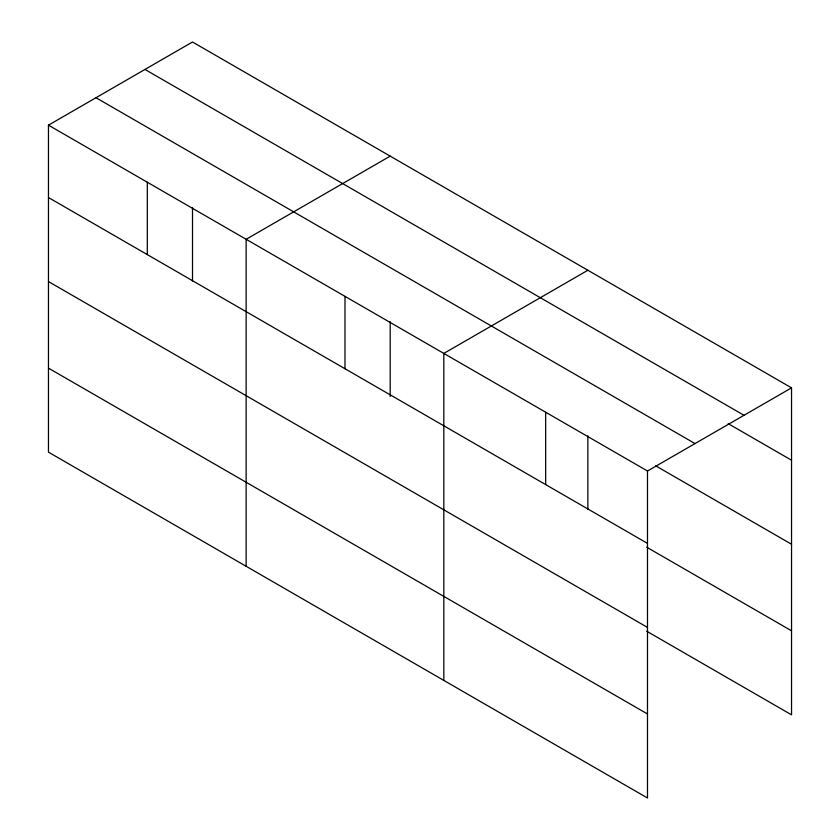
<?xml version="1.0" encoding="UTF-8"?>
<svg xmlns="http://www.w3.org/2000/svg" width="840" height="840" viewBox="0 0 840 840"><rect width="100%" height="100%" fill="white"/><g stroke="black" fill="none" stroke-linecap="round" stroke-linejoin="round"><path stroke-width="1.26" d="M647.493 627.407L647.493 471.009L48.458 125.16L48.458 452.151L647.493 798L647.493 627.407L48.458 281.558M646.706 631.218L791.543 714.84L791.543 387.849L192.507 42L48.458 125.16M390.191 156.135L246.141 239.295L246.141 566.275M587.864 270.26L443.825 353.419L443.825 680.411M647.493 471.009L791.543 387.849M144.974 69.447L744.009 415.296M728.175 423.644L791.543 460.226M95.991 97.724L695.026 443.572M655.756 465.854L791.543 544.247M48.458 197.536L647.493 543.385M646.706 547.197L791.543 630.819M48.458 368.13L647.493 713.979M587.864 435.844L587.864 509.292M545.664 412.219L545.664 484.596M390.191 321.709L390.191 396.469M344.988 296.363L344.988 368.739M192.507 207.585L192.507 281.032M147.304 182.228L147.304 254.604"/></g></svg>
